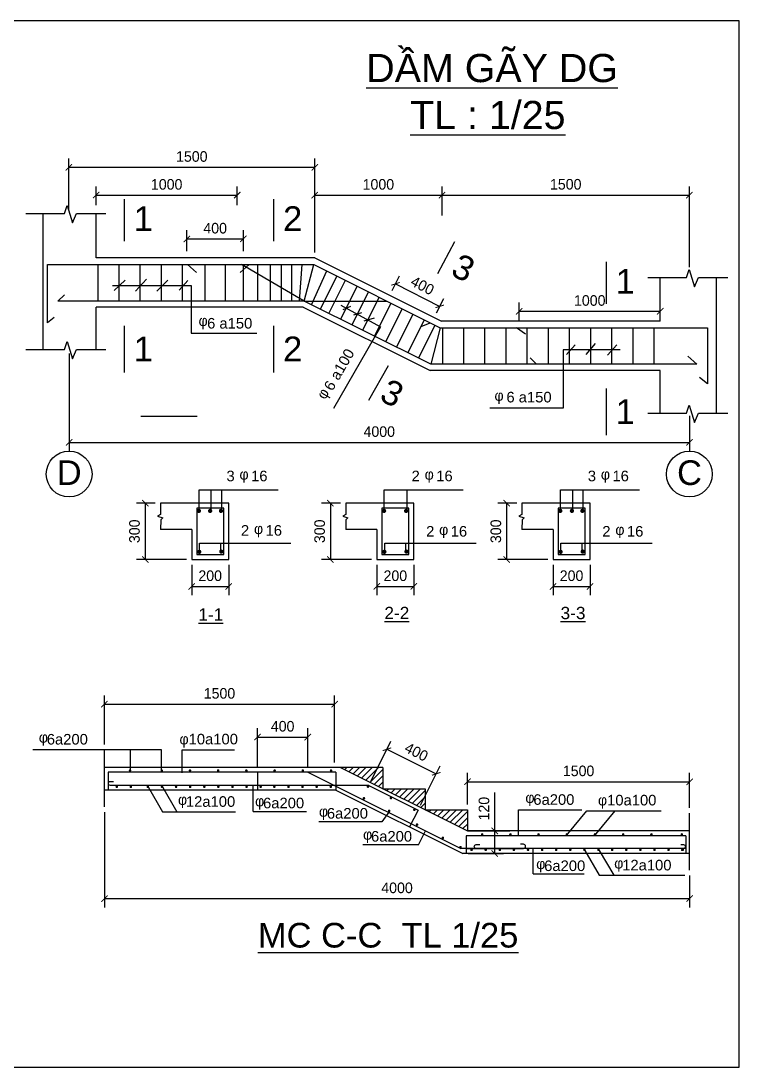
# Model space of a CAD drawing. Header units: millimetres. Extents: x -13160 to 122279, y 2205 to 75228.
# Drawn here: x 101910 to 122279, y 2205 to 31905 of the extents above; entities that cross this region are included whole.
import ezdxf
from ezdxf.enums import TextEntityAlignment as Align

# ---------------------------------------------------------------- set-up
doc = ezdxf.new("R2010")
doc.units = ezdxf.units.MM
doc.header["$LTSCALE"] = 6
for name, color, linetype in [('BAO', 3, 'Continuous'), ('BAODAM', 3, 'Continuous'), ('BAOMANH', 2, 'Continuous'), ('DAI', 4, 'Continuous'), ('HATCH', 5, 'Continuous'), ('KTHUOT', 6, 'Continuous'), ('TEXT', 7, 'Continuous'), ('THEP', 1, 'Continuous')]:
    doc.layers.add(name, color=color, linetype=linetype)
doc.styles.add('VH', font='VHELVEN.TTF')
doc.styles.add('VNI-TIMES', font='VTIMESN.TTF')
doc.dimstyles.new('D1', dxfattribs={"dimtxt": 350, "dimasz": 180, "dimexe": 250, "dimexo": 150, "dimgap": 150, "dimtad": 1, "dimdec": 0, "dimtxsty": 'VNI-TIMES', "dimblk": 'ARCHTICK', "dimblk2": 'ARCHTICK', "dimcen": 2.5, "dimadec": 0, "dimazin": 0, "dimtfac": 1, "dimtdec": 0, "dimtmove": 0, "dimatfit": 3, "dimldrblk": 'ARCHTICK', "dimfxl": 0, "dimarcsym": 0})
pattern_1 = [(45, (89267.39, -17462.85), (-89.80256, 89.80256), [])]

# ---------------------------------------------------------------- blocks, each defined once
blk = doc.blocks.new('_ArchTick')
at = {"layer": 'BAOMANH', "color": 0, "const_width": 0.15}
blk.add_lwpolyline([(-0.5, -0.5), (0.5, 0.5)], dxfattribs=at)
blk = doc.blocks.new('*D131')
at = {"layer": 'DEFPOINTS', "color": 0, "linetype": 'Continuous', "ltscale": 4}
for p in [(110806, 12507), (104278, 11212), (110806, 10699)]:
    blk.add_point(p, dxfattribs=at)
at = {"layer": 'KTHUOT', "color": 0, "linetype": 'Continuous', "lineweight": -2, "ltscale": 4}
for p, q in [((104278, 11362), (104278, 12757)), ((104278, 12507), (110806, 12507)), ((110806, 10849), (110806, 12757))]:
    blk.add_line(p, q, dxfattribs=at)
at = {"layer": 'KTHUOT', "color": 0, "linetype": 'Continuous', "lineweight": -2, "ltscale": 4, "xscale": 180, "yscale": 180, "zscale": 180, "rotation": 180}
blk.add_blockref('_ArchTick', (104278, 12507), dxfattribs=at)
at = {"layer": 'KTHUOT', "color": 0, "linetype": 'Continuous', "lineweight": -2, "ltscale": 4, "xscale": 180, "yscale": 180, "zscale": 180}
blk.add_blockref('_ArchTick', (110806, 12507), dxfattribs=at)
at = {"layer": 'KTHUOT', "color": 0, "linetype": 'Continuous', "ltscale": 4, "insert": (107542, 12813), "char_height": 300, "attachment_point": 5, "style": 'VNI-TIMES'}
blk.add_mtext('1500', dxfattribs=at)
blk = doc.blocks.new('*D130')
at = {"layer": 'DEFPOINTS', "color": 0, "linetype": 'Continuous', "ltscale": 4}
for p in [(114578, 8909), (115349, 8909), (114445, 8269)]:
    blk.add_point(p, dxfattribs=at)
at = {"layer": 'KTHUOT', "color": 0, "linetype": 'Continuous', "lineweight": -2, "ltscale": 4}
for p, q in [((115349, 8909), (115349, 9996)), ((114728, 8909), (115599, 8909)), ((115349, 8269), (115349, 8909)), ((114595, 8269), (115599, 8269))]:
    blk.add_line(p, q, dxfattribs=at)
at = {"layer": 'KTHUOT', "color": 0, "linetype": 'Continuous', "lineweight": -2, "ltscale": 4, "xscale": 180, "yscale": 180, "zscale": 180}
for p, rotation in [((115349, 8909), 90), ((115349, 8269), 270)]:
    blk.add_blockref('_ArchTick', p, dxfattribs=dict(at, rotation=rotation))
at = {"layer": 'KTHUOT', "color": 0, "linetype": 'Continuous', "ltscale": 4, "insert": (115045, 9542), "char_height": 300, "attachment_point": 5, "rotation": 90, "style": 'VNI-TIMES'}
blk.add_mtext('120', dxfattribs=at)
blk = doc.blocks.new('*D129')
at = {"layer": 'DEFPOINTS', "color": 0, "linetype": 'Continuous', "ltscale": 4}
for p in [(120878, 10305), (114578, 9509), (120878, 9412)]:
    blk.add_point(p, dxfattribs=at)
at = {"layer": 'KTHUOT', "color": 0, "linetype": 'Continuous', "lineweight": -2, "ltscale": 4}
for p, q in [((114578, 9659), (114578, 10555)), ((120878, 9562), (120878, 10555)), ((114578, 10305), (120878, 10305))]:
    blk.add_line(p, q, dxfattribs=at)
at = {"layer": 'KTHUOT', "color": 0, "linetype": 'Continuous', "lineweight": -2, "ltscale": 4, "xscale": 180, "yscale": 180, "zscale": 180, "rotation": 180}
blk.add_blockref('_ArchTick', (114578, 10305), dxfattribs=at)
at = {"layer": 'KTHUOT', "color": 0, "linetype": 'Continuous', "lineweight": -2, "ltscale": 4, "xscale": 180, "yscale": 180, "zscale": 180}
blk.add_blockref('_ArchTick', (120878, 10305), dxfattribs=at)
at = {"layer": 'KTHUOT', "color": 0, "linetype": 'Continuous', "ltscale": 4, "insert": (117728, 10612), "char_height": 300, "attachment_point": 5, "style": 'VNI-TIMES'}
blk.add_mtext('1500', dxfattribs=at)
blk = doc.blocks.new('*D128')
at = {"layer": 'DEFPOINTS', "color": 0, "linetype": 'Continuous', "ltscale": 4}
for p in [(104278, 9596), (120878, 7796), (120878, 6988)]:
    blk.add_point(p, dxfattribs=at)
at = {"layer": 'KTHUOT', "color": 0, "linetype": 'Continuous', "lineweight": -2, "ltscale": 4}
for p, q in [((104278, 9446), (104278, 6738)), ((120878, 7646), (120878, 6738)), ((104278, 6988), (120878, 6988))]:
    blk.add_line(p, q, dxfattribs=at)
at = {"layer": 'KTHUOT', "color": 0, "linetype": 'Continuous', "lineweight": -2, "ltscale": 4, "xscale": 180, "yscale": 180, "zscale": 180, "rotation": 180}
blk.add_blockref('_ArchTick', (104278, 6988), dxfattribs=at)
at = {"layer": 'KTHUOT', "color": 0, "linetype": 'Continuous', "lineweight": -2, "ltscale": 4, "xscale": 180, "yscale": 180, "zscale": 180}
blk.add_blockref('_ArchTick', (120878, 6988), dxfattribs=at)
at = {"layer": 'KTHUOT', "color": 0, "linetype": 'Continuous', "ltscale": 4, "insert": (112578, 7292), "char_height": 300, "attachment_point": 5, "style": 'VNI-TIMES'}
blk.add_mtext('4000', dxfattribs=at)
blk = doc.blocks.new('*D127')
at = {"layer": 'DEFPOINTS', "color": 0, "linetype": 'Continuous', "ltscale": 4}
for p in [(113689, 10532), (111779, 10201), (113175, 9503)]:
    blk.add_point(p, dxfattribs=at)
at = {"layer": 'KTHUOT', "color": 0, "linetype": 'Continuous', "lineweight": -2, "ltscale": 4}
for p, q in [((111846, 10335), (112405, 11454)), ((112293, 11230), (113689, 10532)), ((113242, 9637), (113801, 10755))]:
    blk.add_line(p, q, dxfattribs=at)
at = {"layer": 'KTHUOT', "color": 0, "linetype": 'Continuous', "lineweight": -2, "ltscale": 4, "xscale": 180, "yscale": 180, "zscale": 180}
for p, rotation in [((112293, 11230), 153.4349488229192), ((113689, 10532), 333.4349488229191)]:
    blk.add_blockref('_ArchTick', p, dxfattribs=dict(at, rotation=rotation))
at = {"layer": 'KTHUOT', "color": 0, "linetype": 'Continuous', "ltscale": 4, "insert": (113127, 11152), "char_height": 300, "attachment_point": 5, "rotation": 333.4349, "style": 'VNI-TIMES'}
blk.add_mtext('400', dxfattribs=at)
blk = doc.blocks.new('*D126')
at = {"layer": 'DEFPOINTS', "color": 0, "linetype": 'Continuous', "ltscale": 4}
for p in [(110044, 11575), (108622, 10581), (110044, 10581)]:
    blk.add_point(p, dxfattribs=at)
at = {"layer": 'KTHUOT', "color": 0, "linetype": 'Continuous', "lineweight": -2, "ltscale": 4}
for p, q in [((108622, 10731), (108622, 11825)), ((110044, 10731), (110044, 11825)), ((108622, 11575), (110044, 11575))]:
    blk.add_line(p, q, dxfattribs=at)
at = {"layer": 'KTHUOT', "color": 0, "linetype": 'Continuous', "lineweight": -2, "ltscale": 4, "xscale": 180, "yscale": 180, "zscale": 180, "rotation": 180}
blk.add_blockref('_ArchTick', (108622, 11575), dxfattribs=at)
at = {"layer": 'KTHUOT', "color": 0, "linetype": 'Continuous', "lineweight": -2, "ltscale": 4, "xscale": 180, "yscale": 180, "zscale": 180}
blk.add_blockref('_ArchTick', (110044, 11575), dxfattribs=at)
at = {"layer": 'KTHUOT', "color": 0, "linetype": 'Continuous', "ltscale": 4, "insert": (109333, 11879), "char_height": 300, "attachment_point": 5, "style": 'VNI-TIMES'}
blk.add_mtext('400', dxfattribs=at)
blk = doc.blocks.new('*D142')
at = {"layer": 'DEFPOINTS', "color": 0, "linetype": 'Continuous', "ltscale": 4}
for p in [(116122, 18216), (115686, 16616), (117003, 16616)]:
    blk.add_point(p, dxfattribs=at)
at = {"layer": 'KTHUOT', "color": 0, "linetype": 'Continuous', "lineweight": -2, "ltscale": 4}
for p, q in [((115972, 18216), (115436, 18216)), ((115686, 18216), (115686, 16616)), ((116853, 16616), (115436, 16616))]:
    blk.add_line(p, q, dxfattribs=at)
at = {"layer": 'KTHUOT', "color": 0, "linetype": 'Continuous', "lineweight": -2, "ltscale": 4, "xscale": 180, "yscale": 180, "zscale": 180}
for p, rotation in [((115686, 18216), 90), ((115686, 16616), 270)]:
    blk.add_blockref('_ArchTick', p, dxfattribs=dict(at, rotation=rotation))
at = {"layer": 'KTHUOT', "color": 0, "linetype": 'Continuous', "ltscale": 4, "insert": (115382, 17416), "char_height": 300, "attachment_point": 5, "rotation": 90, "style": 'VNI-TIMES'}
blk.add_mtext('300', dxfattribs=at)
blk = doc.blocks.new('*D141')
at = {"layer": 'DEFPOINTS', "color": 0, "linetype": 'Continuous', "ltscale": 4}
for p in [(117003, 16616), (118053, 16616), (118053, 15850)]:
    blk.add_point(p, dxfattribs=at)
at = {"layer": 'KTHUOT', "color": 0, "linetype": 'Continuous', "lineweight": -2, "ltscale": 4}
for p, q in [((117003, 16466), (117003, 15600)), ((118053, 16466), (118053, 15600)), ((117003, 15850), (118053, 15850))]:
    blk.add_line(p, q, dxfattribs=at)
at = {"layer": 'KTHUOT', "color": 0, "linetype": 'Continuous', "lineweight": -2, "ltscale": 4, "xscale": 180, "yscale": 180, "zscale": 180, "rotation": 180}
blk.add_blockref('_ArchTick', (117003, 15850), dxfattribs=at)
at = {"layer": 'KTHUOT', "color": 0, "linetype": 'Continuous', "lineweight": -2, "ltscale": 4, "xscale": 180, "yscale": 180, "zscale": 180}
blk.add_blockref('_ArchTick', (118053, 15850), dxfattribs=at)
at = {"layer": 'KTHUOT', "color": 0, "linetype": 'Continuous', "ltscale": 4, "insert": (117528, 16153), "char_height": 300, "attachment_point": 5, "style": 'VNI-TIMES'}
blk.add_mtext('200', dxfattribs=at)
blk = doc.blocks.new('*D140')
at = {"layer": 'DEFPOINTS', "color": 0, "linetype": 'Continuous', "ltscale": 4}
for p in [(120871, 26959), (113854, 26378), (120871, 24765)]:
    blk.add_point(p, dxfattribs=at)
at = {"layer": 'KTHUOT', "color": 0, "linetype": 'Continuous', "lineweight": -2, "ltscale": 4}
for p, q in [((113854, 26528), (113854, 27209)), ((120871, 24915), (120871, 27209)), ((113854, 26959), (120871, 26959))]:
    blk.add_line(p, q, dxfattribs=at)
at = {"layer": 'KTHUOT', "color": 0, "linetype": 'Continuous', "lineweight": -2, "ltscale": 4, "xscale": 180, "yscale": 180, "zscale": 180, "rotation": 180}
blk.add_blockref('_ArchTick', (113854, 26959), dxfattribs=at)
at = {"layer": 'KTHUOT', "color": 0, "linetype": 'Continuous', "lineweight": -2, "ltscale": 4, "xscale": 180, "yscale": 180, "zscale": 180}
blk.add_blockref('_ArchTick', (120871, 26959), dxfattribs=at)
at = {"layer": 'KTHUOT', "color": 0, "linetype": 'Continuous', "ltscale": 4, "insert": (117363, 27266), "char_height": 300, "attachment_point": 5, "style": 'VNI-TIMES'}
blk.add_mtext('1500', dxfattribs=at)
blk = doc.blocks.new('*D139')
at = {"layer": 'DEFPOINTS', "color": 0, "linetype": 'Continuous', "ltscale": 4}
for p in [(113854, 26959), (113854, 26228), (110244, 25330)]:
    blk.add_point(p, dxfattribs=at)
at = {"layer": 'KTHUOT', "color": 0, "linetype": 'Continuous', "lineweight": -2, "ltscale": 4}
for p, q in [((110244, 25480), (110244, 27209)), ((113854, 26378), (113854, 27209)), ((110244, 26959), (113854, 26959))]:
    blk.add_line(p, q, dxfattribs=at)
at = {"layer": 'KTHUOT', "color": 0, "linetype": 'Continuous', "lineweight": -2, "ltscale": 4, "xscale": 180, "yscale": 180, "zscale": 180, "rotation": 180}
blk.add_blockref('_ArchTick', (110244, 26959), dxfattribs=at)
at = {"layer": 'KTHUOT', "color": 0, "linetype": 'Continuous', "lineweight": -2, "ltscale": 4, "xscale": 180, "yscale": 180, "zscale": 180}
blk.add_blockref('_ArchTick', (113854, 26959), dxfattribs=at)
at = {"layer": 'KTHUOT', "color": 0, "linetype": 'Continuous', "ltscale": 4, "insert": (112049, 27263), "char_height": 300, "attachment_point": 5, "style": 'VNI-TIMES'}
blk.add_mtext('1000', dxfattribs=at)
blk = doc.blocks.new('*D138')
at = {"layer": 'DEFPOINTS', "color": 0, "linetype": 'Continuous', "ltscale": 4}
for p in [(112372, 24122), (113789, 23802), (113626, 23482)]:
    blk.add_point(p, dxfattribs=at)
at = {"layer": 'KTHUOT', "color": 0, "linetype": 'Continuous', "lineweight": -2, "ltscale": 4}
for p, q in [((112440, 24256), (112648, 24664)), ((112534, 24441), (113789, 23802)), ((113694, 23616), (113902, 24024))]:
    blk.add_line(p, q, dxfattribs=at)
at = {"layer": 'KTHUOT', "color": 0, "linetype": 'Continuous', "lineweight": -2, "ltscale": 4, "xscale": 180, "yscale": 180, "zscale": 180}
for p, rotation in [((112534, 24441), 152.9800203264659), ((113789, 23802), 332.980020326466)]:
    blk.add_blockref('_ArchTick', p, dxfattribs=dict(at, rotation=rotation))
at = {"layer": 'KTHUOT', "color": 0, "linetype": 'Continuous', "ltscale": 4, "insert": (113299, 24392), "char_height": 300, "attachment_point": 5, "rotation": 332.98, "style": 'VNI-TIMES'}
blk.add_mtext('400', dxfattribs=at)
blk = doc.blocks.new('*D137')
at = {"layer": 'DEFPOINTS', "color": 0, "linetype": 'Continuous', "ltscale": 4}
for p in [(103277, 22610), (120871, 20842), (120871, 19940)]:
    blk.add_point(p, dxfattribs=at)
at = {"layer": 'KTHUOT', "color": 0, "linetype": 'Continuous', "lineweight": -2, "ltscale": 4}
for p, q in [((103277, 22460), (103277, 19690)), ((120871, 20692), (120871, 19690)), ((103277, 19940), (120871, 19940))]:
    blk.add_line(p, q, dxfattribs=at)
at = {"layer": 'KTHUOT', "color": 0, "linetype": 'Continuous', "lineweight": -2, "ltscale": 4, "xscale": 180, "yscale": 180, "zscale": 180, "rotation": 180}
blk.add_blockref('_ArchTick', (103277, 19940), dxfattribs=at)
at = {"layer": 'KTHUOT', "color": 0, "linetype": 'Continuous', "lineweight": -2, "ltscale": 4, "xscale": 180, "yscale": 180, "zscale": 180}
blk.add_blockref('_ArchTick', (120871, 19940), dxfattribs=at)
at = {"layer": 'KTHUOT', "color": 0, "linetype": 'Continuous', "ltscale": 4, "insert": (112074, 20244), "char_height": 300, "attachment_point": 5, "style": 'VNI-TIMES'}
blk.add_mtext('4000', dxfattribs=at)
blk = doc.blocks.new('*D136')
at = {"layer": 'DEFPOINTS', "color": 0, "linetype": 'Continuous', "ltscale": 4}
for p in [(110244, 27749), (103270, 26397), (110244, 25180)]:
    blk.add_point(p, dxfattribs=at)
at = {"layer": 'KTHUOT', "color": 0, "linetype": 'Continuous', "lineweight": -2, "ltscale": 4}
for p, q in [((103270, 26547), (103270, 27999)), ((110244, 25330), (110244, 27999)), ((103270, 27749), (110244, 27749))]:
    blk.add_line(p, q, dxfattribs=at)
at = {"layer": 'KTHUOT', "color": 0, "linetype": 'Continuous', "lineweight": -2, "ltscale": 4, "xscale": 180, "yscale": 180, "zscale": 180, "rotation": 180}
blk.add_blockref('_ArchTick', (103270, 27749), dxfattribs=at)
at = {"layer": 'KTHUOT', "color": 0, "linetype": 'Continuous', "lineweight": -2, "ltscale": 4, "xscale": 180, "yscale": 180, "zscale": 180}
blk.add_blockref('_ArchTick', (110244, 27749), dxfattribs=at)
at = {"layer": 'KTHUOT', "color": 0, "linetype": 'Continuous', "ltscale": 4, "insert": (106757, 28055), "char_height": 300, "attachment_point": 5, "style": 'VNI-TIMES'}
blk.add_mtext('1500', dxfattribs=at)
blk = doc.blocks.new('*D135')
at = {"layer": 'DEFPOINTS', "color": 0, "linetype": 'Continuous', "ltscale": 4}
for p in [(111123, 18216), (110688, 16616), (112005, 16616)]:
    blk.add_point(p, dxfattribs=at)
at = {"layer": 'KTHUOT', "color": 0, "linetype": 'Continuous', "lineweight": -2, "ltscale": 4}
for p, q in [((110973, 18216), (110438, 18216)), ((110688, 18216), (110688, 16616)), ((111855, 16616), (110438, 16616))]:
    blk.add_line(p, q, dxfattribs=at)
at = {"layer": 'KTHUOT', "color": 0, "linetype": 'Continuous', "lineweight": -2, "ltscale": 4, "xscale": 180, "yscale": 180, "zscale": 180}
for p, rotation in [((110688, 18216), 90), ((110688, 16616), 270)]:
    blk.add_blockref('_ArchTick', p, dxfattribs=dict(at, rotation=rotation))
at = {"layer": 'KTHUOT', "color": 0, "linetype": 'Continuous', "ltscale": 4, "insert": (110384, 17416), "char_height": 300, "attachment_point": 5, "rotation": 90, "style": 'VNI-TIMES'}
blk.add_mtext('300', dxfattribs=at)
blk = doc.blocks.new('*D134')
at = {"layer": 'DEFPOINTS', "color": 0, "linetype": 'Continuous', "ltscale": 4}
for p in [(112005, 16616), (113055, 16616), (113055, 15850)]:
    blk.add_point(p, dxfattribs=at)
at = {"layer": 'KTHUOT', "color": 0, "linetype": 'Continuous', "lineweight": -2, "ltscale": 4}
for p, q in [((112005, 16466), (112005, 15600)), ((113055, 16466), (113055, 15600)), ((112005, 15850), (113055, 15850))]:
    blk.add_line(p, q, dxfattribs=at)
at = {"layer": 'KTHUOT', "color": 0, "linetype": 'Continuous', "lineweight": -2, "ltscale": 4, "xscale": 180, "yscale": 180, "zscale": 180, "rotation": 180}
blk.add_blockref('_ArchTick', (112005, 15850), dxfattribs=at)
at = {"layer": 'KTHUOT', "color": 0, "linetype": 'Continuous', "lineweight": -2, "ltscale": 4, "xscale": 180, "yscale": 180, "zscale": 180}
blk.add_blockref('_ArchTick', (113055, 15850), dxfattribs=at)
at = {"layer": 'KTHUOT', "color": 0, "linetype": 'Continuous', "ltscale": 4, "insert": (112530, 16153), "char_height": 300, "attachment_point": 5, "style": 'VNI-TIMES'}
blk.add_mtext('200', dxfattribs=at)
blk = doc.blocks.new('*D133')
at = {"layer": 'DEFPOINTS', "color": 0, "linetype": 'Continuous', "ltscale": 4}
for p in [(106753, 16616), (107803, 16616), (107803, 15850)]:
    blk.add_point(p, dxfattribs=at)
at = {"layer": 'KTHUOT', "color": 0, "linetype": 'Continuous', "lineweight": -2, "ltscale": 4}
for p, q in [((106753, 16466), (106753, 15600)), ((107803, 16466), (107803, 15600)), ((106753, 15850), (107803, 15850))]:
    blk.add_line(p, q, dxfattribs=at)
at = {"layer": 'KTHUOT', "color": 0, "linetype": 'Continuous', "lineweight": -2, "ltscale": 4, "xscale": 180, "yscale": 180, "zscale": 180, "rotation": 180}
blk.add_blockref('_ArchTick', (106753, 15850), dxfattribs=at)
at = {"layer": 'KTHUOT', "color": 0, "linetype": 'Continuous', "lineweight": -2, "ltscale": 4, "xscale": 180, "yscale": 180, "zscale": 180}
blk.add_blockref('_ArchTick', (107803, 15850), dxfattribs=at)
at = {"layer": 'KTHUOT', "color": 0, "linetype": 'Continuous', "ltscale": 4, "insert": (107278, 16153), "char_height": 300, "attachment_point": 5, "style": 'VNI-TIMES'}
blk.add_mtext('200', dxfattribs=at)
blk = doc.blocks.new('*D132')
at = {"layer": 'DEFPOINTS', "color": 0, "linetype": 'Continuous', "ltscale": 4}
for p in [(105872, 18216), (105436, 16616), (106753, 16616)]:
    blk.add_point(p, dxfattribs=at)
at = {"layer": 'KTHUOT', "color": 0, "linetype": 'Continuous', "lineweight": -2, "ltscale": 4}
for p, q in [((105722, 18216), (105186, 18216)), ((105436, 18216), (105436, 16616)), ((106603, 16616), (105186, 16616))]:
    blk.add_line(p, q, dxfattribs=at)
at = {"layer": 'KTHUOT', "color": 0, "linetype": 'Continuous', "lineweight": -2, "ltscale": 4, "xscale": 180, "yscale": 180, "zscale": 180}
for p, rotation in [((105436, 18216), 90), ((105436, 16616), 270)]:
    blk.add_blockref('_ArchTick', p, dxfattribs=dict(at, rotation=rotation))
at = {"layer": 'KTHUOT', "color": 0, "linetype": 'Continuous', "ltscale": 4, "insert": (105132, 17416), "char_height": 300, "attachment_point": 5, "rotation": 90, "style": 'VNI-TIMES'}
blk.add_mtext('300', dxfattribs=at)
blk = doc.blocks.new('*D143')
at = {"layer": 'DEFPOINTS', "color": 0, "linetype": 'Continuous', "ltscale": 4}
for p in [(108219, 25715), (106619, 25219), (108219, 25219)]:
    blk.add_point(p, dxfattribs=at)
at = {"layer": 'KTHUOT', "color": 0, "linetype": 'Continuous', "lineweight": -2, "ltscale": 4}
for p, q in [((106619, 25369), (106619, 25965)), ((108219, 25369), (108219, 25965)), ((106619, 25715), (108219, 25715))]:
    blk.add_line(p, q, dxfattribs=at)
at = {"layer": 'KTHUOT', "color": 0, "linetype": 'Continuous', "lineweight": -2, "ltscale": 4, "xscale": 180, "yscale": 180, "zscale": 180, "rotation": 180}
blk.add_blockref('_ArchTick', (106619, 25715), dxfattribs=at)
at = {"layer": 'KTHUOT', "color": 0, "linetype": 'Continuous', "lineweight": -2, "ltscale": 4, "xscale": 180, "yscale": 180, "zscale": 180}
blk.add_blockref('_ArchTick', (108219, 25715), dxfattribs=at)
at = {"layer": 'KTHUOT', "color": 0, "linetype": 'Continuous', "ltscale": 4, "insert": (107419, 26019), "char_height": 300, "attachment_point": 5, "style": 'VNI-TIMES'}
blk.add_mtext('400', dxfattribs=at)
blk = doc.blocks.new('*D144')
at = {"layer": 'DEFPOINTS', "color": 0, "linetype": 'Continuous', "ltscale": 4}
for p in [(120044, 23663), (116044, 23230), (120044, 23230)]:
    blk.add_point(p, dxfattribs=at)
at = {"layer": 'KTHUOT', "color": 0, "linetype": 'Continuous', "lineweight": -2, "ltscale": 4}
for p, q in [((116044, 23380), (116044, 23913)), ((120044, 23380), (120044, 23913)), ((116044, 23663), (120044, 23663))]:
    blk.add_line(p, q, dxfattribs=at)
at = {"layer": 'KTHUOT', "color": 0, "linetype": 'Continuous', "lineweight": -2, "ltscale": 4, "xscale": 180, "yscale": 180, "zscale": 180, "rotation": 180}
blk.add_blockref('_ArchTick', (116044, 23663), dxfattribs=at)
at = {"layer": 'KTHUOT', "color": 0, "linetype": 'Continuous', "lineweight": -2, "ltscale": 4, "xscale": 180, "yscale": 180, "zscale": 180}
blk.add_blockref('_ArchTick', (120044, 23663), dxfattribs=at)
at = {"layer": 'KTHUOT', "color": 0, "linetype": 'Continuous', "ltscale": 4, "insert": (118044, 23967), "char_height": 300, "attachment_point": 5, "style": 'VNI-TIMES'}
blk.add_mtext('1000', dxfattribs=at)
blk = doc.blocks.new('*D145')
at = {"layer": 'DEFPOINTS', "color": 0, "linetype": 'Continuous', "ltscale": 4}
for p in [(108044, 26959), (104044, 26526), (108044, 26526)]:
    blk.add_point(p, dxfattribs=at)
at = {"layer": 'KTHUOT', "color": 0, "linetype": 'Continuous', "lineweight": -2, "ltscale": 4}
for p, q in [((104044, 26676), (104044, 27209)), ((108044, 26676), (108044, 27209)), ((104044, 26959), (108044, 26959))]:
    blk.add_line(p, q, dxfattribs=at)
at = {"layer": 'KTHUOT', "color": 0, "linetype": 'Continuous', "lineweight": -2, "ltscale": 4, "xscale": 180, "yscale": 180, "zscale": 180, "rotation": 180}
blk.add_blockref('_ArchTick', (104044, 26959), dxfattribs=at)
at = {"layer": 'KTHUOT', "color": 0, "linetype": 'Continuous', "lineweight": -2, "ltscale": 4, "xscale": 180, "yscale": 180, "zscale": 180}
blk.add_blockref('_ArchTick', (108044, 26959), dxfattribs=at)
at = {"layer": 'KTHUOT', "color": 0, "linetype": 'Continuous', "ltscale": 4, "insert": (106044, 27263), "char_height": 300, "attachment_point": 5, "style": 'VNI-TIMES'}
blk.add_mtext('1000', dxfattribs=at)

msp = doc.modelspace()

# ---------------------------------------------------------------- hatches: boundary and pattern name
at = {"layer": 'HATCH', "linetype": 'Continuous'}
h = msp.add_hatch(dxfattribs=at)
h.set_pattern_fill('ANSI31', color=5, scale=40, style=0)
h.set_pattern_definition(pattern_1)
h.paths.add_polyline_path([(112177.6, 10108.5), (112177.6, 10708.5), (110977.6, 10708.5)])
h = msp.add_hatch(dxfattribs=at)
h.set_pattern_fill('ANSI31', color=5, scale=40, style=0)
h.set_pattern_definition(pattern_1)
h.paths.add_polyline_path([(113377.6, 9508.5), (113377.6, 10108.5), (112177.6, 10108.5)])
h.paths.add_polyline_path([(114577.6, 8908.5), (114577.6, 9508.5), (113377.6, 9508.5)])

# ---------------------------------------------------------------- linework, layer by layer
at = {"layer": 'BAO', "color": 3, "linetype": 'Continuous'}
msp.add_lwpolyline([(80279.3, 2205.3), (122279.3, 2205.3), (122279.3, 31905.3), (80279.3, 31905.3)], close=True, dxfattribs=at)
at = {"layer": 'BAODAM', "color": 3, "linetype": 'Continuous'}
for p, q in [((102544.4, 22581.2), (102544.4, 26434.7)), ((104043.6, 25180), (104043.6, 26434.7)), ((110243.6, 25180), (104043.6, 25180)), ((110243.6, 25180), (113843.6, 23380)), ((120043.6, 23380), (120043.6, 24619.1)), ((121643.6, 20765.6), (121643.6, 24619.1)), ((109913.1, 23780), (104043.6, 23780)), ((104043.6, 22581.2), (104043.6, 23780)), ((109913.1, 23780), (113513.1, 21980)), ((120043.6, 23380), (113843.6, 23380)), ((120043.6, 21980), (113513.1, 21980)), ((120043.6, 20765.6), (120043.6, 21980)), ((107803.2, 18215.6), (106753.2, 18215.6)), ((107803.2, 16615.6), (107803.2, 18215.6)), ((113055, 18215.6), (112005, 18215.6)), ((113055, 16615.6), (113055, 18215.6)), ((118053.1, 18215.6), (117003.1, 18215.6)), ((118053.1, 16615.6), (118053.1, 18215.6)), ((106753.2, 17465.6), (106753.2, 16615.6)), ((112005, 17465.6), (112005, 16615.6)), ((117003.1, 17465.6), (117003.1, 16615.6)), ((106753.2, 16615.6), (107803.2, 16615.6)), ((112005, 16615.6), (113055, 16615.6)), ((117003.1, 16615.6), (118053.1, 16615.6)), ((104277.6, 9595.7), (104277.6, 11212.4)), ((110977.6, 10708.5), (104277.6, 10708.5)), ((112177.6, 10708.5), (110977.6, 10708.5)), ((110977.6, 10708.5), (114577.6, 8908.5)), ((110845.4, 10068.5), (104277.6, 10068.5)), ((110845.4, 10068.5), (114445.4, 8268.5)), ((120877.6, 7795.7), (120877.6, 9412.4)), ((120877.6, 8908.5), (114577.6, 8908.5)), ((120877.6, 8268.5), (114445.4, 8268.5))]:
    msp.add_line(p, q, dxfattribs=at)
at = {"layer": 'BAODAM', "color": 3, "linetype": 'Continuous', "ltscale": 4}
for p, q in [((106753.2, 18215.6), (105871.6, 18215.6)), ((112005, 18215.6), (111123.5, 18215.6)), ((117003.1, 18215.6), (116121.5, 18215.6)), ((106753.2, 17465.6), (105871.6, 17465.6)), ((112005, 17465.6), (111123.5, 17465.6)), ((117003.1, 17465.6), (116121.5, 17465.6))]:
    msp.add_line(p, q, dxfattribs=at)
at = {"layer": 'BAODAM', "color": 3, "linetype": 'Continuous'}
for points in [[(112177.6, 10708.5), (112177.6, 10108.5), (113377.6, 10108.5)], [(113377.6, 10108.5), (113377.6, 9508.5), (114577.6, 9508.5)], [(114577.6, 9508.5), (114577.6, 8908.5), (115777.6, 8908.5)]]:
    msp.add_lwpolyline(points, dxfattribs=at)
for centre in [(103277, 19040.5), (120871.2, 19040.5)]:
    msp.add_circle(centre, 650, dxfattribs=at)
at = {"layer": 'BAOMANH', "color": 2, "linetype": 'Continuous', "ltscale": 4}
for p, q in [((106978.2, 17078.6), (109568.1, 17078.6)), ((106978.2, 16818.1), (106978.2, 17078.6)), ((107577.3, 16832.9), (107577.3, 17078.6)), ((112230, 16818.1), (112230, 17078.6)), ((112230, 17078.6), (114819.9, 17078.6)), ((112829.2, 16832.9), (112829.2, 17078.6)), ((117228.1, 16818.1), (117228.1, 17078.6)), ((117228.1, 17078.6), (119818, 17078.6)), ((117827.2, 16832.9), (117827.2, 17078.6))]:
    msp.add_line(p, q, dxfattribs=at)
at = {"layer": 'BAOMANH', "color": 2, "linetype": 'Continuous'}
for p, q in [((106482.8, 11212.6), (107964.5, 11212.6)), ((106482.8, 10560.7), (106482.8, 11212.6)), ((105517.1, 10157.1), (105926.3, 9451)), ((105926.3, 10157.1), (106335.6, 9451)), ((108495.9, 9461.2), (108495.9, 10201.1)), ((116023.4, 9511.5), (117815.5, 9511.5)), ((116023.4, 8780.4), (116023.4, 9511.5)), ((105926.3, 9451), (107998.1, 9451)), ((108495.9, 9461.2), (110014.3, 9461.2)), ((112360.9, 9471.3), (112147.4, 9168.5)), ((117423.1, 8823.4), (117960.7, 9479.9)), ((117960.7, 9479.9), (120066.3, 9479.9)), ((118229.5, 8823.4), (118767.1, 9479.9)), ((112147.4, 9168.5), (110359.5, 9168.5)), ((113184.1, 8515.9), (113382.2, 8912)), ((113184.1, 8515.9), (111611, 8515.9)), ((116438.7, 7691.3), (116438.7, 8410.7)), ((117905.7, 8357.3), (118315, 7651.2)), ((118315, 8357.3), (118724.2, 7651.2)), ((116438.7, 7691.3), (117882.8, 7691.3)), ((118315, 7651.2), (120741.6, 7651.2))]:
    msp.add_line(p, q, dxfattribs=at)
at = {"layer": 'BAOMANH', "color": 2, "linetype": 'Continuous', "ltscale": 4}
for points in [[(102051.8, 26434.7), (103148.4, 26434.7), (103224, 26661.4), (103375.3, 26170.3), (103488.7, 26434.7), (104320.6, 26434.7)], [(119689.9, 24619.1), (120786.5, 24619.1), (120862.1, 24845.8), (121013.3, 24354.7), (121126.8, 24619.1), (121958.7, 24619.1)], [(104506.7, 24396.5), (106739, 24396.5), (106739, 23039.3), (108603, 23039.3)], [(104555.7, 24256.1), (104869.3, 24547)], [(105160.5, 24233.7), (105474, 24569.4)], [(105765.2, 24233.7), (106078.8, 24547)], [(106393.8, 24258.6), (106646.9, 24534.5)], [(110986.6, 23836), (112104.8, 23224.2), (110778.3, 20904.9)], [(111047.7, 23708.5), (111263.6, 23808)], [(111354.9, 23559.1), (111579.1, 23625.5)], [(111645.5, 23393.2), (111936.2, 23476.2)], [(102051.8, 22581.2), (103148.4, 22581.2), (103224, 22807.9), (103375.3, 22316.8), (103488.7, 22581.2), (104320.6, 22581.2)], [(117381.1, 22437.6), (117627.5, 22706.2)], [(117941.1, 22437.6), (118209.9, 22750.9)], [(118545.8, 22415.3), (118814.6, 22706.2)], [(118904.2, 22571.9), (117291.5, 22571.9), (117291.5, 20907.8), (115207, 20907.8)], [(119689.9, 20765.6), (120786.5, 20765.6), (120862.1, 20992.3), (121013.3, 20501.2), (121126.8, 20765.6), (121958.7, 20765.6)], [(106961.8, 17980.7), (106961.8, 18590.2), (109202.8, 18590.2)], [(107304.7, 18006.8), (107304.7, 18590.2)], [(107612.3, 18006.8), (107612.3, 18590.2)], [(112213.7, 17980.7), (112213.7, 18590.2), (114454.6, 18590.2)], [(112864.2, 18006.8), (112864.2, 18590.2)], [(117211.7, 17980.7), (117211.7, 18590.2), (119452.7, 18590.2)], [(117566, 18006.8), (117566, 18590.2)], [(117862.2, 18006.8), (117862.2, 18590.2)], [(105871.6, 18215.6), (105871.6, 17889.3), (105786.5, 17845.1), (105934, 17800.8), (105875, 17741.9), (105871.6, 17465.6)], [(111123.5, 18215.6), (111123.5, 17889.3), (111038.3, 17845.1), (111185.9, 17800.8), (111126.9, 17741.9), (111123.5, 17465.6)], [(116121.5, 18215.6), (116121.5, 17889.3), (116036.4, 17845.1), (116183.9, 17800.8), (116124.9, 17741.9), (116121.5, 17465.6)], [(105901.4, 10628.7), (105901.4, 11208.7), (102251.4, 11208.7)], [(105021.4, 10628.7), (105021.4, 11208.7)]]:
    msp.add_lwpolyline(points, dxfattribs=at)
at = {"layer": 'DAI', "color": 4, "linetype": 'Continuous', "ltscale": 4}
for p, q in [((104096.3, 23950.6), (104096.3, 24987.2)), ((104696.3, 23950.6), (104696.3, 24987.2)), ((105296.3, 23950.6), (105296.3, 24987.2)), ((105896.3, 23950.6), (105896.3, 24987.2)), ((106496.3, 23950.6), (106496.3, 24987.2)), ((107133.3, 23950.6), (107133.3, 24987.2)), ((107712.4, 23950.6), (107712.4, 24987.2)), ((108219.3, 23950.6), (108219.3, 24987.2)), ((108627.4, 23950.6), (108627.4, 24987.2)), ((108987.1, 23950.6), (108987.1, 24987.2)), ((113803, 23195.3), (113536.3, 22158.4)), ((105306.7, 20688.5), (106906.7, 20688.5))]:
    msp.add_line(p, q, dxfattribs=at)
at = {"layer": 'DAI', "color": 4, "linetype": 'Continuous'}
for p, q in [((107661.4, 18073.8), (106895.7, 18073.8)), ((106895.7, 18073.8), (106895.7, 16759.2)), ((107661.4, 16759.2), (107661.4, 18073.8)), ((112913.3, 18073.8), (112147.5, 18073.8)), ((112147.5, 18073.8), (112147.5, 16759.2)), ((112913.3, 16759.2), (112913.3, 18073.8)), ((117911.3, 18073.8), (117145.6, 18073.8)), ((117145.6, 18073.8), (117145.6, 16759.2)), ((117911.3, 16759.2), (117911.3, 18073.8)), ((106895.7, 16759.2), (107661.4, 16759.2)), ((112147.5, 16759.2), (112913.3, 16759.2)), ((117145.6, 16759.2), (117911.3, 16759.2))]:
    msp.add_line(p, q, dxfattribs=at)
at = {"layer": 'DAI', "color": 4, "linetype": 'Continuous', "ltscale": 4}
for points in [[(109304.7, 23950.6), (109304.7, 24987.2)], [(109598.3, 23950.6), (109598.3, 24987.2)], [(109813.6, 23950.6), (109890.8, 24987.2)], [(109943.8, 23950.6), (110222.5, 24987.2)], [(110147.8, 23848.8), (110582.9, 24806.8)], [(110870.6, 24661.7), (110402.2, 23725)], [(110642.8, 23601.9), (111113, 24541.5)], [(111446.4, 24374.7), (110976.8, 23435.3)], [(111765, 24214.5), (111296.6, 23277.8)], [(112071.4, 24061.9), (111602.1, 23123.4)], [(112404.8, 23895.1), (111935.1, 22955.7)], [(112723.4, 23734.9), (112255, 22798.2)], [(113029.7, 23582.3), (112560.4, 22643.8)], [(113348.3, 23422.2), (112879.9, 22485.5)], [(113654.7, 23269.6), (113185.4, 22331)], [(113863.4, 23195.3), (113863.4, 22158.4)], [(114463.4, 23195.3), (114463.4, 22158.4)], [(115063.4, 23195.3), (115063.4, 22158.4)], [(115663.4, 23195.3), (115663.4, 22158.4)], [(116263.4, 23195.3), (116263.4, 22158.4)], [(116863.4, 23195.3), (116863.4, 22158.4)], [(117463.4, 23195.3), (117463.4, 22158.4)], [(118063.4, 23195.3), (118063.4, 22158.4)], [(118663.4, 23195.3), (118663.4, 22158.4)], [(119263.4, 23195.3), (119263.4, 22158.4)], [(119863.4, 23195.3), (119863.4, 22158.4)]]:
    msp.add_lwpolyline(points, dxfattribs=at)
at = {"layer": 'THEP'}
for p, q in [((104382, 10580.9), (104382, 10068.5)), ((110839.3, 10580.9), (104382, 10580.9)), ((108622, 10580.9), (108622, 10068.5)), ((110044.4, 10580.9), (114384.7, 8410.7)), ((110839.3, 10580.9), (110839.3, 10068.5)), ((111778.6, 10201.1), (104860.3, 10201.1)), ((111778.6, 10201.1), (113174.8, 9502.9)), ((113174.8, 9502.9), (112935.2, 9023.6)), ((114538.7, 8773.2), (114538.7, 8268.5)), ((120773.2, 8773.2), (114538.7, 8773.2)), ((120773.2, 8773.2), (120773.2, 8268.5)), ((120749.3, 8410.7), (114384.7, 8410.7))]:
    msp.add_line(p, q, dxfattribs=at)
at = {"layer": 'THEP', "color": 1, "linetype": 'Continuous', "ltscale": 4}
for points in [[(104839.8, 26849.5), (104839.8, 25654.4)], [(109076.6, 26849.5), (109076.6, 25654.4)], [(113738.1, 24733.6), (114217.7, 25641.6)], [(102855.4, 23485.9), (102663.9, 23338.7), (102663.9, 24987.2), (110222.5, 24987.2), (113803, 23195.3), (121387.1, 23195.3), (121387.1, 21600.9), (121154.6, 21786.7)], [(106885.8, 24763.8), (106630.2, 24987.2)], [(108131.9, 24763.8), (108387.5, 24987.2)], [(109943.8, 23950.6), (108168.7, 24987.2)], [(118507, 25067.8), (118507, 23872.7)], [(120829.1, 22390.8), (121084.8, 22158.4), (113536.3, 22158.4), (109943.8, 23950.6), (102958.4, 23950.6), (103150.3, 24125.5)], [(109943.8, 23950.6), (112293.9, 23950.6)], [(104839.8, 23253.4), (104839.8, 21925.4)], [(109076.6, 23253.4), (109076.6, 21925.4)], [(113261.1, 23226.5), (113517.2, 23338.4)], [(116218, 23015.6), (115970.6, 23195.3)], [(116353.8, 22336.4), (116531.9, 22158.4)], [(112324.5, 22110.7), (111769.2, 21127.1)], [(118507, 21471.7), (118507, 20143.7)]]:
    msp.add_lwpolyline(points, dxfattribs=at)
at = {"layer": 'THEP', "color": 1, "linetype": 'Continuous', "ltscale": 4, "const_width": 60}
for points in [[(106928.8, 17995.2, 1), (106988.8, 17995.2, 1)], [(107247, 17995.2, 1), (107307, 17995.2, 1)], [(107554.7, 17995.2, 1), (107614.7, 17995.2, 1)], [(112180.7, 17995.2, 1), (112240.7, 17995.2, 1)], [(112806.5, 17995.2, 1), (112866.5, 17995.2, 1)], [(117178.7, 17995.2, 1), (117238.7, 17995.2, 1)], [(117508.4, 17995.2, 1), (117568.4, 17995.2, 1)], [(117804.6, 17995.2, 1), (117864.6, 17995.2, 1)], [(106937.8, 16832.4, 1), (106997.8, 16832.4, 1)], [(107563.6, 16839.8, 1), (107623.6, 16839.8, 1)], [(112189.7, 16832.4, 1), (112249.7, 16832.4, 1)], [(112815.5, 16839.8, 1), (112875.5, 16839.8, 1)], [(117187.7, 16832.4, 1), (117247.7, 16832.4, 1)], [(117813.5, 16839.8, 1), (117873.5, 16839.8, 1)]]:
    msp.add_lwpolyline(points, format="xyb", close=True, dxfattribs=at)
at = {"layer": 'THEP', "const_width": 36}
for points in [[(104987.2, 10623.2, 1), (105023.2, 10623.2, 1)], [(105887.2, 10623.2, 1), (105923.2, 10623.2, 1)], [(106687.2, 10623.2, 1), (106723.2, 10623.2, 1)], [(107487.2, 10623.2, 1), (107523.2, 10623.2, 1)], [(108287.2, 10623.2, 1), (108323.2, 10623.2, 1)], [(109087.2, 10623.2, 1), (109123.2, 10623.2, 1)], [(109887.2, 10623.2, 1), (109923.2, 10623.2, 1)], [(110689.6, 10623.2, 1), (110725.6, 10623.2, 1)], [(104610.1, 10161.7, 1), (104646.1, 10161.7, 1)], [(105010.1, 10161.7, 1), (105046.1, 10161.7, 1)], [(105492.8, 10161.7, 1), (105528.8, 10161.7, 1)], [(105892.8, 10161.7, 1), (105928.8, 10161.7, 1)], [(106292.8, 10161.7, 1), (106328.8, 10161.7, 1)], [(106692.8, 10161.7, 1), (106728.8, 10161.7, 1)], [(107092.8, 10161.7, 1), (107128.8, 10161.7, 1)], [(107492.8, 10161.7, 1), (107528.8, 10161.7, 1)], [(107892.8, 10161.7, 1), (107928.8, 10161.7, 1)], [(108292.8, 10161.7, 1), (108328.8, 10161.7, 1)], [(108692.8, 10161.7, 1), (108728.8, 10161.7, 1)], [(109080.1, 10161.7, 1), (109116.1, 10161.7, 1)], [(109480.1, 10161.7, 1), (109516.1, 10161.7, 1)], [(109880.1, 10161.7, 1), (109916.1, 10161.7, 1)], [(110280.1, 10161.7, 1), (110316.1, 10161.7, 1)], [(110680.1, 10161.7, 1), (110716.1, 10161.7, 1)], [(111735.6, 10166.9, 1), (111771.6, 10166.9, 1)], [(111621.4, 9836, 1), (111657.4, 9836, 1)], [(112385.9, 9841.8, 1), (112421.9, 9841.8, 1)], [(112336.9, 9478.2, 1), (112372.9, 9478.2, 1)], [(113051.1, 9508.9, 1), (113087.1, 9508.9, 1)], [(113126.8, 9087.5, 1), (113162.8, 9087.5, 1)], [(113858.8, 8713.2, 1), (113894.8, 8713.2, 1)], [(114975.7, 8810.3, 1), (115011.7, 8810.3, 1)], [(115775.1, 8810.3, 1), (115811.1, 8810.3, 1)], [(116575.1, 8810.3, 1), (116611.1, 8810.3, 1)], [(117375.1, 8810.3, 1), (117411.1, 8810.3, 1)], [(118175.1, 8810.3, 1), (118211.1, 8810.3, 1)], [(118975.1, 8810.3, 1), (119011.1, 8810.3, 1)], [(119775.1, 8810.3, 1), (119811.1, 8810.3, 1)], [(120638.6, 8810.3, 1), (120674.6, 8810.3, 1)], [(114361.5, 8449.8, 1), (114397.5, 8449.8, 1)], [(114675.1, 8371.3, 1), (114711.1, 8371.3, 1)], [(115075.1, 8371.3, 1), (115111.1, 8371.3, 1)], [(115475.1, 8371.3, 1), (115511.1, 8371.3, 1)], [(115875.1, 8371.3, 1), (115911.1, 8371.3, 1)], [(116275.1, 8371.3, 1), (116311.1, 8371.3, 1)], [(116675.1, 8371.3, 1), (116711.1, 8371.3, 1)], [(117075.1, 8371.3, 1), (117111.1, 8371.3, 1)], [(117475.1, 8371.3, 1), (117511.1, 8371.3, 1)], [(117875.1, 8371.3, 1), (117911.1, 8371.3, 1)], [(118275.1, 8371.3, 1), (118311.1, 8371.3, 1)], [(118662.4, 8371.3, 1), (118698.4, 8371.3, 1)], [(119062.4, 8371.3, 1), (119098.4, 8371.3, 1)], [(119462.4, 8371.3, 1), (119498.4, 8371.3, 1)], [(119862.4, 8371.3, 1), (119898.4, 8371.3, 1)], [(120262.4, 8371.3, 1), (120298.4, 8371.3, 1)], [(120649.4, 8371.3, 1), (120685.4, 8371.3, 1)], [(120662.4, 8371.3, 1), (120698.4, 8371.3, 1)]]:
    msp.add_lwpolyline(points, format="xyb", close=True, dxfattribs=at)
at = {"layer": 'THEP', "color": 1, "linetype": 'Continuous'}
for points in [[(104860.3, 10201.1), (104447.3, 10201.1, -1), (104447.3, 10313.2), (104536.7, 10313.2)], [(114538.7, 8410.7), (116164.7, 8410.7, 1), (116164.7, 8529.6), (116081.6, 8529.6)], [(116164.7, 8410.7), (114823.4, 8410.7, -1), (114823.4, 8523.2), (114925.6, 8523.2)], [(120749.3, 8410.7), (120717.6, 8410.7, 1), (120717.6, 8510.2), (120628.2, 8510.2)]]:
    msp.add_lwpolyline(points, format="xyb", dxfattribs=at)

# ---------------------------------------------------------------- texts
at = {"layer": 'TEXT', "color": 7, "linetype": 'Continuous', "ltscale": 20, "style": 'VH'}
for s, p in [('D', (103279.4, 19080.4)), ('C', (120873.6, 19080.4))]:
    msp.add_text(s, height=700, dxfattribs=at).set_placement(p, align=Align.MIDDLE)
at = {"layer": 'TEXT', "color": 7, "linetype": 'Continuous', "attachment_point": 1, "style": 'VNI-TIMES'}
for s, insert, char_height, width in [('{\\fVNI-Helve|b0|i0|c0|p2; \\LDAÀM GAÕY DG\\l\\P     \\LTL : 1/25}', (111394.6, 30967.9), 800, 16583.228), ('\\fSymbol|b0|i0|c2|p18;f', (106948.1, 23543.8), 300, 366.108), ('\\fSymbol|b0|i0|c2|p18;f', (115342.1, 21421.4), 300, 366.108), ('\\fSymbol|b0|i0|c2|p18;f', (108108.9, 19183.6), 300, 366.108), ('\\fSymbol|b0|i0|c2|p18;f', (113360.8, 19183.6), 300, 366.108), ('\\fSymbol|b0|i0|c2|p18;f', (118358.8, 19183.6), 300, 366.108), ('\\fSymbol|b0|i0|c2|p18;f', (108519.8, 17637.6), 300, 366.108), ('\\fSymbol|b0|i0|c2|p18;f', (113771.6, 17611.7), 300, 366.108), ('\\fSymbol|b0|i0|c2|p18;f', (118769.7, 17611.7), 300, 366.108), ('\\fSymbol|b0|i0|c2|p18;f', (102417.5, 11717.3), 300, 366.108), ('\\fVNI-Helve|b0|i0|c0|p2;6a200', (102643.5, 11662.2), 300, 741.258), ('{\\fSymbol|b0|i0|c2|p18;f\\fVNI-Helve|b0|i0|c0|p2;10a100}', (106407.4, 11666.8), 300, 2163.429), ('\\fSymbol|b0|i0|c2|p18;f', (106363.9, 9949.1), 300, 366.108), ('\\fVNI-Helve|b0|i0|c0|p2;12a100', (106589.9, 9894), 300, 741.258), ('\\fSymbol|b0|i0|c2|p18;f', (108551.6, 9906.9), 300, 366.108), ('\\fVNI-Helve|b0|i0|c0|p2;6a200', (108777.6, 9851.8), 300, 741.258), ('\\fSymbol|b0|i0|c2|p18;f', (116217.8, 10005.4), 300, 366.108), ('\\fVNI-Helve|b0|i0|c0|p2;6a200', (116443.8, 9950.3), 300, 741.258), ('{\\fSymbol|b0|i0|c2|p18;f\\fVNI-Helve|b0|i0|c0|p2;10a100}', (118276.4, 9934.2), 300, 2163.429), ('\\fSymbol|b0|i0|c2|p18;f', (110361.9, 9614.1), 300, 366.108), ('\\fVNI-Helve|b0|i0|c0|p2;6a200', (110587.9, 9559), 300, 741.258), ('\\fVNI-Helve|b0|i0|c0|p2;6a200', (111839.4, 8906.4), 300, 741.258), ('\\fSymbol|b0|i0|c2|p18;f', (111613.4, 8961.5), 300, 366.108), ('\\fSymbol|b0|i0|c2|p18;f', (116525.5, 8125.7), 300, 366.108), ('\\fVNI-Helve|b0|i0|c0|p2;6a200', (116751.5, 8070.6), 300, 741.258), ('\\fSymbol|b0|i0|c2|p18;f', (118738.3, 8144.3), 300, 366.108), ('\\fVNI-Helve|b0|i0|c0|p2;12a100', (118964.3, 8089.2), 300, 741.258), ('\\fVNI-Helve|b0|i0|c0|p2;\\LMC C-C  TL 1/25', (108630.7, 6298.8), 700, 16212.061)]:
    msp.add_mtext(s, dxfattribs=dict(at, insert=insert, char_height=char_height, width=width))
at = {"layer": 'TEXT', "color": 7, "linetype": 'Continuous', "ltscale": 4, "attachment_point": 1, "style": 'VNI-TIMES'}
for s, insert, char_height, width in [('{\\fVNI-Helve|b0|i0|c0|p2;1}', (105108.7, 26642.8), 700, 2133.881), ('{\\fVNI-Helve|b0|i0|c0|p2;2}', (109345.5, 26642.8), 700, 2133.881), ('{\\fVNI-Helve|b0|i0|c0|p2;1}', (118776, 24861.1), 700, 2133.881), ('\\fVNI-Helve|b0|i0|c0|p2;  6 a150', (106958.1, 23472), 300, 1700.671), ('{\\fVNI-Helve|b0|i0|c0|p2;1}', (105108.7, 22945), 700, 2133.881), ('{\\fVNI-Helve|b0|i0|c0|p2;2}', (109345.5, 22945), 700, 2133.881), ('\\fVNI-Helve|b0|i0|c0|p2;6 a150', (115680.9, 21374.9), 300, 1700.671), ('{\\fVNI-Helve|b0|i0|c0|p2;1}', (118776, 21163.4), 700, 2133.881), ('\\fVNI-Helve|b0|i0|c0|p2;3    16', (107739.7, 19137), 300, 1700.671), ('\\fVNI-Helve|b0|i0|c0|p2;2    16', (112991.5, 19137), 300, 1700.671), ('\\fVNI-Helve|b0|i0|c0|p2;3    16', (117989.6, 19137), 300, 1700.671), ('\\fVNI-Helve|b0|i0|c0|p2;2    16', (108150.5, 17591), 300, 1700.671), ('{\\fVNI-Helve|b0|i0|c0|p2;2    16}', (113402.4, 17565.1), 300, 1700.671), ('{\\fVNI-Helve|b0|i0|c0|p2;2    16}', (118400.4, 17565.1), 300, 1700.671), ('{\\fVNI-Helve|b0|i0|c0|p2;\\L1-1}', (106943.5, 15228.8), 350, 2133.881), ('{\\fVNI-Helve|b0|i0|c0|p2;\\L2-2}', (112219.2, 15271.6), 350, 2133.881), ('{\\fVNI-Helve|b0|i0|c0|p2;\\L3-3}', (117217.3, 15271.6), 350, 2133.881)]:
    msp.add_mtext(s, dxfattribs=dict(at, insert=insert, char_height=char_height, width=width))
for s, insert, char_height, width, rotation in [('{\\fVNI-Helve|b0|i0|c0|p2;3}', (114370.7, 25331.3), 700, 2133.881, 334), ('\\fVNI-Helve|b0|i0|c0|p2;   6 a100', (110309.4, 21224), 300, 1700.671, 60), ('{\\fVNI-Helve|b0|i0|c0|p2;3}', (112351.3, 21775.3), 700, 2133.881, 334)]:
    msp.add_mtext(s, dxfattribs=dict(at, insert=insert, char_height=char_height, width=width, rotation=rotation))
at = {"layer": 'TEXT', "color": 7, "linetype": 'Continuous', "insert": (110278.4, 21288.5), "char_height": 300, "width": 366.108, "attachment_point": 1, "rotation": 59.72146, "style": 'VNI-TIMES'}
msp.add_mtext('\\fSymbol|b0|i0|c2|p18;f', dxfattribs=at)

# ---------------------------------------------------------------- dimensions: what is measured, and where the dimension line sits
at = {"layer": 'KTHUOT', "color": 6, "linetype": 'Continuous', "ltscale": 4}
for base, p1, p2, text, picture, middle in [((110243.6, 27749), (103270.1, 26396.8), (110243.6, 25180), '1500', '*D136', (106756.9, 28055.2)), ((108043.6, 26959.1), (104043.6, 26526.1), (108043.6, 26526.1), '1000', '*D145', (106043.6, 27262.6)), ((113853.9, 26959.4), (110243.6, 25330), (113853.9, 26228), '1000', '*D139', (112048.7, 27263)), ((120871.3, 26959.4), (113853.9, 26378), (120871.3, 24765.2), '1500', '*D140', (117362.6, 27265.6)), ((108219.3, 25715), (106619.3, 25218.8), (108219.3, 25218.8), '400', '*D143', (107419.3, 26018.5)), ((120043.6, 23663), (116043.6, 23230), (120043.6, 23230), '1000', '*D144', (118043.6, 23966.6)), ((120871.2, 19940.5), (103277, 22610.2), (120871.2, 20841.9), '4000', '*D137', (112074.1, 20244)), ((107803.2, 15849.5), (106753.2, 16615.6), (107803.2, 16615.6), '200', '*D133', (107278.2, 16153.1)), ((113055, 15849.5), (112005, 16615.6), (113055, 16615.6), '200', '*D134', (112530, 16153.1)), ((118053.1, 15849.5), (117003.1, 16615.6), (118053.1, 16615.6), '200', '*D141', (117528.1, 16153.1)), ((110805.5, 12506.7), (104277.6, 11212.4), (110805.5, 10699.1), '1500', '*D131', (107541.6, 12812.9))]:
    dim = msp.add_linear_dim(base=base, p1=p1, p2=p2, text=text, dimstyle='D1', override={"dimtxt": 300}, dxfattribs=at)
    dim.commit()
    dim.dimension.update_dxf_attribs({"geometry": picture, "text_midpoint": middle})
dim = msp.add_aligned_dim(p1=(112371.6, 24122), p2=(113625.8, 23482.5), distance=358.4, text='400', dimstyle='D1', override={"dimtxt": 300}, dxfattribs=at)
dim.commit()
dim.dimension.update_dxf_attribs({"geometry": '*D138', "text_midpoint": (113299.4, 24392)})
for base, p1, p2, picture, middle in [((105435.8, 16615.6), (105871.6, 18215.6), (106753.2, 16615.6), '*D132', (105132.2, 17415.6)), ((110687.6, 16615.6), (111123.5, 18215.6), (112005, 16615.6), '*D135', (110384.1, 17415.6)), ((115685.7, 16615.6), (116121.5, 18215.6), (117003.1, 16615.6), '*D142', (115382.1, 17415.6))]:
    dim = msp.add_linear_dim(base=base, p1=p1, p2=p2, angle=90, text='300', dimstyle='D1', override={"dimtxt": 300}, dxfattribs=at)
    dim.commit()
    dim.dimension.update_dxf_attribs({"geometry": picture, "text_midpoint": middle})
at = {"layer": 'KTHUOT', "color": 6, "linetype": 'Continuous'}
for base, p1, p2, text, picture, middle in [((110044.4, 11575.2), (108622, 10580.9), (110044.4, 10580.9), '400', '*D126', (109333.2, 11878.8)), ((120877.6, 10305.3), (114577.6, 9508.5), (120877.6, 9412.4), '1500', '*D129', (117727.6, 10611.5)), ((120877.6, 6988.4), (104277.6, 9595.7), (120877.6, 7795.7), '4000', '*D128', (112577.6, 7292))]:
    dim = msp.add_linear_dim(base=base, p1=p1, p2=p2, text=text, dimstyle='D1', override={"dimtxt": 300}, dxfattribs=at)
    dim.commit()
    dim.dimension.update_dxf_attribs({"geometry": picture, "text_midpoint": middle})
dim = msp.add_aligned_dim(p1=(111778.6, 10201.1), p2=(113174.8, 9502.9), distance=1150.4, text='400', dimstyle='D1', override={"dimtxt": 300}, dxfattribs=at)
dim.commit()
dim.dimension.update_dxf_attribs({"geometry": '*D127', "text_midpoint": (113127, 11152.5)})
dim = msp.add_linear_dim(base=(115349, 8908.5), p1=(114445.4, 8268.5), p2=(114577.6, 8908.5), angle=90, text='120', dimstyle='D1', override={"dimtxt": 300}, dxfattribs=at)
dim.commit()
dim.dimension.update_dxf_attribs({"geometry": '*D130', "text_midpoint": (115045.4, 9542.3)})

doc.saveas('drawing.dxf')
